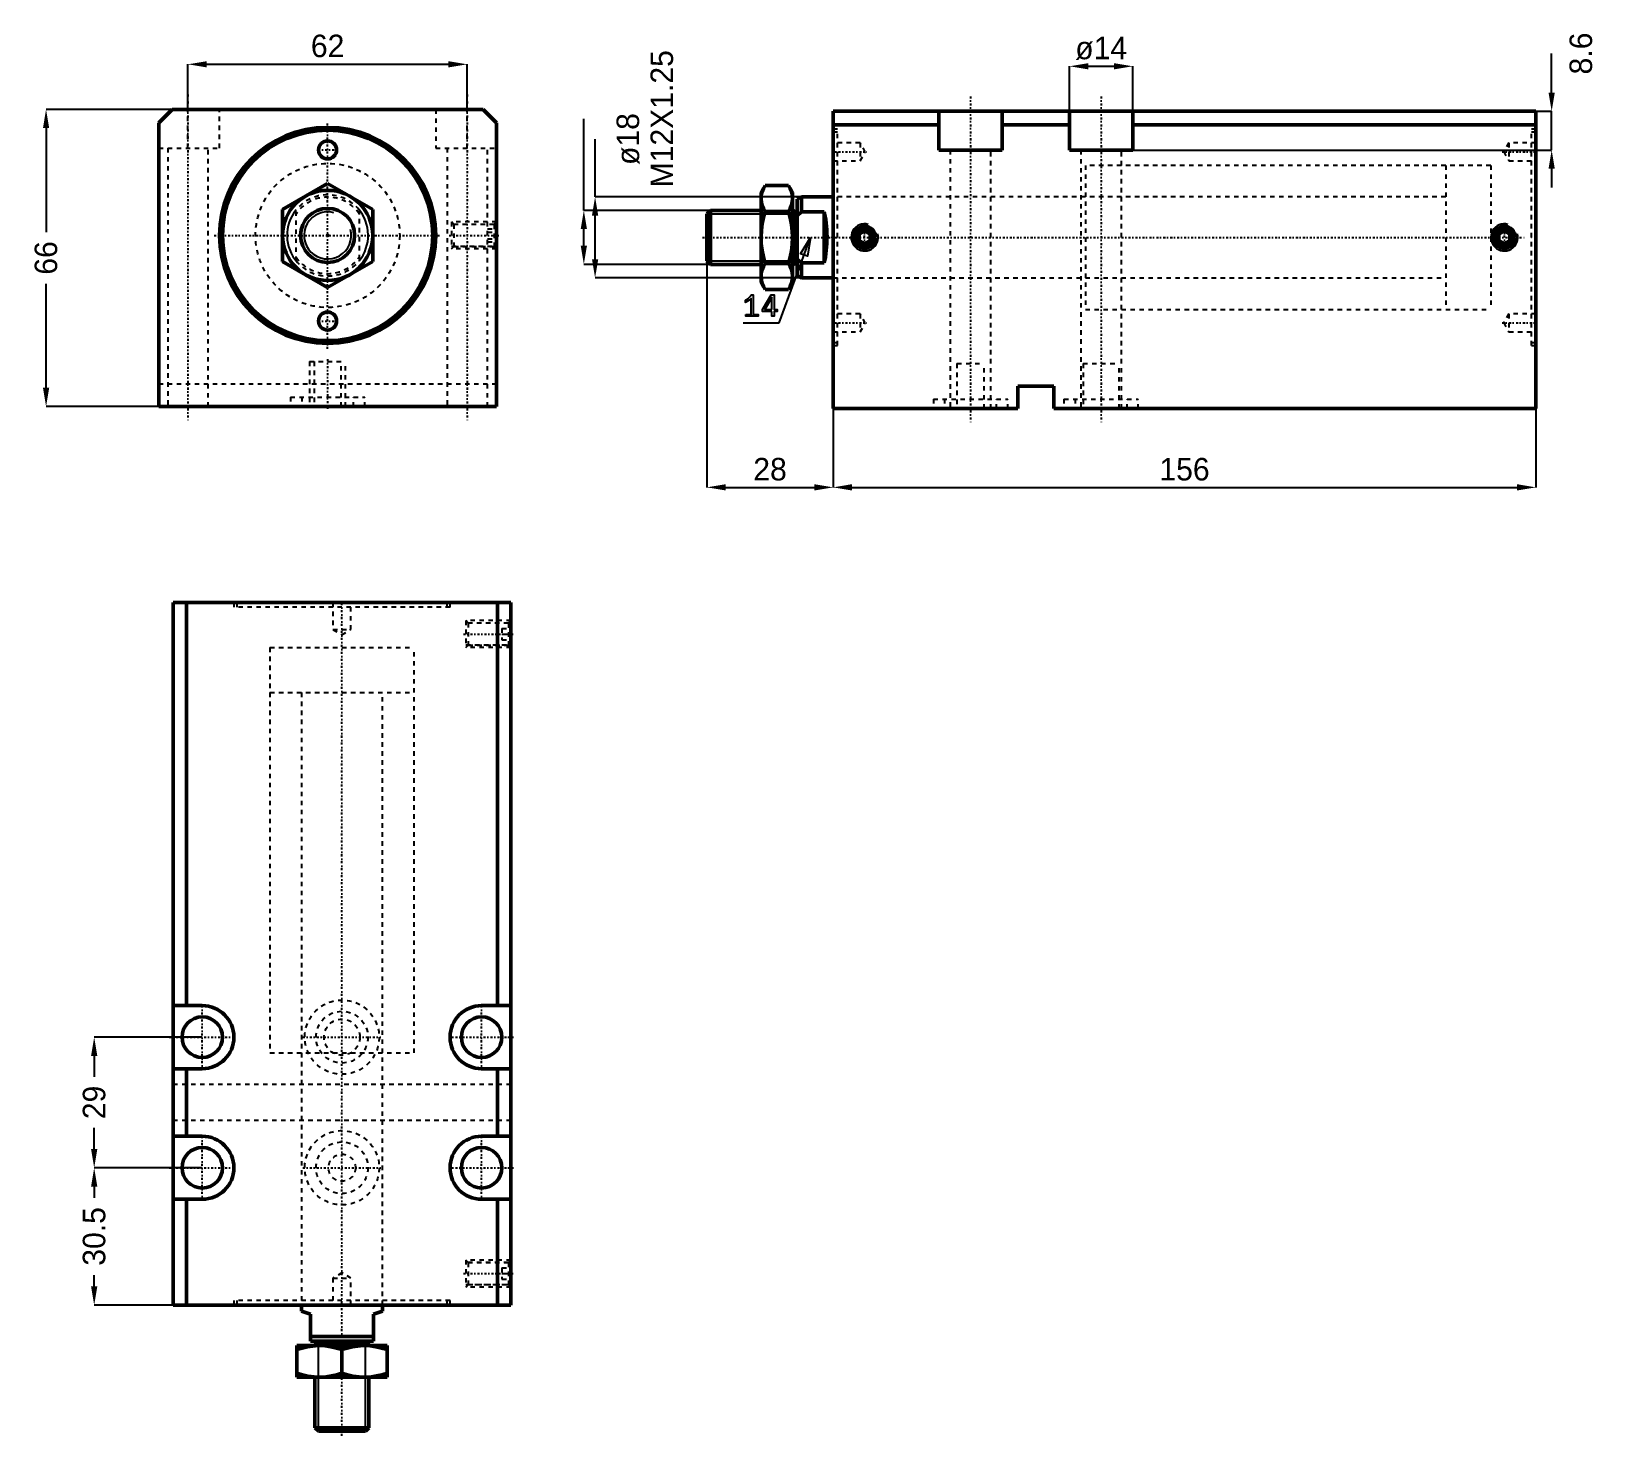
# Model space of a CAD drawing. Header units: millimetres. Extents: x -66 to 281, y -267 to 45.
import ezdxf

# ---------------------------------------------------------------- set-up
doc = ezdxf.new("R2010")
doc.units = ezdxf.units.MM
doc.linetypes.add('Center', pattern=[1.5, 0.45, -0.5, 0.05, -0.5])
doc.linetypes.add('Dashed', pattern=[2, 1, -1])
for name, color, linetype, lineweight in [('2d ConnectionPoints', 7, 'Continuous', 50), ('AM_0', 7, 'Continuous', 50), ('AM_5', 3, 'Continuous', 25), ('AM_7', 7, 'Center', 25), ('AM_9', 6, 'Dashed', 25)]:
    doc.layers.add(name, color=color, linetype=linetype, lineweight=lineweight)
doc.dimstyles.new('ISO-25', dxfattribs={"dimtxt": 2.5, "dimasz": 2.5, "dimexe": 1.25, "dimexo": 0.625, "dimtad": 1, "dimtxsty": 'Standard', "dimcen": 2.5, "dimadec": 0, "dimazin": 0, "dimtfac": 1, "dimtmove": 0, "dimatfit": 3, "dimfxl": 0, "dimarcsym": 0})

# ---------------------------------------------------------------- blocks, each defined once
blk = doc.blocks.new('1_JECX_MF_EXLA_32_80_0_rod__0_in_JECX_MF_160_EXLA_32_80_0__0')
at = {"layer": 'AM_0'}
for p, q in [((-10, 5.77), (0, 11.55)), ((0, 11.55), (10, 5.77)), ((-10, -5.77), (-10, 5.77)), ((10, 5.77), (10, -5.77)), ((0, -11.55), (-10, -5.77)), ((10, -5.77), (0, -11.55))]:
    blk.add_line(p, q, dxfattribs=at)
for radius in [10, 6]:
    blk.add_circle((0, 0), radius, dxfattribs=at)
at = {"layer": 'AM_5'}
blk.add_arc((0, 0), 5.23, 75, 15, dxfattribs=at)
at = {"layer": 'AM_9'}
for p, q in [((-7, -5.66), (-7, 5.66)), ((7, 5.66), (7, -5.66))]:
    blk.add_line(p, q, dxfattribs=at)
for points in [[(-7, 5.66), (-7.47, 5.03), (-7.88, 4.36), (-8.23, 3.65), (-8.51, 2.92), (-8.73, 2.17), (-8.89, 1.4), (-8.98, 0.62), (-9, -0.17), (-8.95, -0.95), (-8.83, -1.73), (-8.65, -2.49), (-8.4, -3.23), (-8.09, -3.95), (-7.71, -4.64), (-7.28, -5.3), (-7, -5.66)], [(7, -5.66), (7.47, -5.03), (7.88, -4.36), (8.23, -3.65), (8.51, -2.92), (8.73, -2.17), (8.89, -1.4), (8.98, -0.62), (9, 0.17), (8.95, 0.95), (8.83, 1.73), (8.65, 2.49), (8.4, 3.23), (8.09, 3.95), (7.71, 4.64), (7.28, 5.3), (7, 5.66)]]:
    blk.add_lwpolyline(points, dxfattribs=at)
for radius, start, end in [(9, 38.9424, 141.0576), (8.5, 34.5603, 145.4397), (8.5, 214.5603, 325.4397), (9, 218.9424, 321.0576)]:
    blk.add_arc((0, 0), radius, start, end, dxfattribs=at)
blk = doc.blocks.new('2_JECX_MF_EXLA_32_80_0_body__0_in_JECX_MF_160_EXLA_32_80_0__0')
at = {"layer": 'AM_0'}
for p, q in [((-34.5, 28), (-37.5, 25)), ((34.5, 28), (-34.5, 28)), ((37.5, 25), (34.5, 28)), ((-37.5, 25), (-37.5, -38)), ((37.5, -38), (37.5, 25)), ((-37.5, -38), (37.5, -38))]:
    blk.add_line(p, q, dxfattribs=at)
for centre, radius in [((0, 0), 24), ((0, 0), 23.34), ((0, 19), 2), ((0, -19), 2)]:
    blk.add_circle(centre, radius, dxfattribs=at)
at = {"layer": 'AM_5', "linetype": 'Dashed'}
for p, q in [((37.5, 3), (27.5, 3)), ((37.5, -3), (27.5, -3))]:
    blk.add_line(p, q, dxfattribs=at)
at = {"layer": 'AM_7'}
for p, q in [((-31, 31.3), (-31, -41.3)), ((31, 31.3), (31, -41.3)), ((0, -25.2), (0, 25.2)), ((-2.1, 19), (2.1, 19)), ((-25.2, 0), (25.2, 0)), ((27, 0), (38, 0)), ((-2.1, -19), (2.1, -19)), ((0, -27.5), (0, -38.5))]:
    blk.add_line(p, q, dxfattribs=at)
at = {"layer": 'AM_9'}
for p, q in [((-31, 19.4), (-31, 28)), ((-24, 19.4), (-24, 28)), ((24, 28), (24, 19.4)), ((31, 19.4), (31, 28)), ((-37.5, 19.4), (-24, 19.4)), ((-35.5, 19.4), (-35.5, -38)), ((-26.5, -38), (-26.5, 19.4)), ((24, 19.4), (37.5, 19.4)), ((26.5, 19.4), (26.5, -38)), ((35.5, -38), (35.5, 19.4)), ((28.04, 2.46), (27.5, 3)), ((27.5, 3), (27.5, -3)), ((37, 2.4), (27.5, 2.4)), ((36.96, 2.46), (28.04, 2.46)), ((28.04, 2.46), (28.04, -2.46)), ((35.5, 1.44), (37.5, 1.44)), ((35.5, 0.72), (37.5, 0.72)), ((37.5, 3), (36.96, 2.46)), ((36.96, 2.46), (36.96, -2.46)), ((37.5, 1.9), (37, 2.4)), ((37, 2.4), (37, -2.4)), ((27.5, -2.4), (37, -2.4)), ((27.5, -3), (28.04, -2.46)), ((28.04, -2.46), (36.96, -2.46)), ((35.5, -0.72), (37.5, -0.72)), ((35.5, -1.44), (37.5, -1.44)), ((36.96, -2.46), (37.5, -3)), ((37, -2.4), (37.5, -1.9)), ((-4, -28), (4, -28)), ((-4, -28), (-4, -38)), ((-3, -28), (-3, -38)), ((3, -38), (3, -28)), ((4, -38), (4, -28)), ((37.5, -33), (-37.5, -33)), ((-8.25, -35.9), (8.25, -35.9)), ((-8.25, -35.9), (-8.25, -38)), ((-5.75, -35.9), (-5.75, -38)), ((5.75, -38), (5.75, -35.9)), ((8.25, -38), (8.25, -35.9))]:
    blk.add_line(p, q, dxfattribs=at)
blk.add_circle((0, 0), 16, dxfattribs=at)
blk = doc.blocks.new('*D3')
at = {"layer": 'AM_5', "color": 0, "lineweight": -2}
for p, q in [((-31, 28), (-31, 38)), ((-26.83, 38), (26.83, 38)), ((31, 28), (31, 38))]:
    blk.add_line(p, q, dxfattribs=at)
at = {"layer": 'AM_5', "color": 0}
for points in [[(-26.83, 38.69), (-26.83, 37.31), (-31, 38)], [(26.83, 37.31), (26.83, 38.69), (31, 38)]]:
    blk.add_solid(points, dxfattribs=at)
at = {"layer": 'Defpoints', "color": 0}
for p in [(31, 38), (-31, 28), (31, 28)]:
    blk.add_point(p, dxfattribs=at)
at = {"layer": 'AM_5', "color": 0, "insert": (0, 42.05), "char_height": 5, "attachment_point": 5}
blk.add_mtext('62', dxfattribs=at)
blk = doc.blocks.new('*D4')
at = {"layer": 'AM_5', "color": 0, "lineweight": -2}
for p, q in [((-34.5, 28), (-62.5, 28)), ((-62.5, 23.83), (-62.5, 0.72)), ((-62.5, -33.83), (-62.5, -10.72)), ((-37.5, -38), (-62.5, -38))]:
    blk.add_line(p, q, dxfattribs=at)
at = {"layer": 'AM_5', "color": 0}
for points in [[(-61.81, 23.83), (-63.19, 23.83), (-62.5, 28)], [(-63.19, -33.83), (-61.81, -33.83), (-62.5, -38)]]:
    blk.add_solid(points, dxfattribs=at)
at = {"layer": 'Defpoints', "color": 0}
for p in [(-34.5, 28), (-62.5, -38), (-37.5, -38)]:
    blk.add_point(p, dxfattribs=at)
at = {"layer": 'AM_5', "color": 0, "insert": (-62.5, -5), "char_height": 5, "attachment_point": 5, "rotation": 90}
blk.add_mtext('66', dxfattribs=at)
blk = doc.blocks.new('1_JECX_MF_EXLA_32_80_0_rod__0_in_JECX_MF_160_EXLA_32_80_0__4')
at = {"layer": 'AM_0'}
for p, q in [((-9, 0), (-9, -1.35)), ((9, -1.35), (9, 0)), ((-7, -2), (-9, -1.35)), ((-7, -8), (-7, -2)), ((9, -1.35), (7, -2)), ((7, -2), (7, -8)), ((-10, -9), (10, -9)), ((-10, -16), (-10, -9)), ((-7, -7), (7, -7)), ((-7, -8), (7, -8)), ((-5.23, -8), (-6, -8.77)), ((-6, -8.77), (6, -8.77)), ((-6, -8.77), (-6, -9)), ((0, -15.11), (0, -9.89)), ((6, -8.77), (5.23, -8)), ((6, -9), (6, -8.77)), ((10, -9), (10, -16)), ((-10, -16), (10, -16)), ((-6, -16), (-6, -27.23)), ((6, -27.23), (6, -16)), ((-6, -27.23), (-5.23, -28)), ((-6, -27.23), (6, -27.23)), ((5.23, -28), (6, -27.23)), ((-5.23, -28), (5.23, -28))]:
    blk.add_line(p, q, dxfattribs=at)
for points in [[(-5, -9), (-5.36, -9), (-6.52, -9.09), (-7.68, -9.27), (-8.85, -9.54), (-10, -9.89)], [(0, -9.89), (-1.22, -9.53), (-2.45, -9.25), (-3.72, -9.06), (-5, -9)], [(5, -9), (4.64, -9), (3.48, -9.09), (2.32, -9.27), (1.15, -9.54), (0, -9.89)], [(10, -9.89), (8.78, -9.53), (7.55, -9.25), (6.28, -9.06), (5, -9)], [(-10, -15.11), (-8.78, -15.47), (-7.55, -15.75), (-6.28, -15.94), (-5, -16)], [(-5, -16), (-4.64, -16), (-3.48, -15.91), (-2.32, -15.73), (-1.15, -15.46), (0, -15.11)], [(0, -15.11), (1.22, -15.47), (2.45, -15.75), (3.72, -15.94), (5, -16)], [(5, -16), (5.36, -16), (6.52, -15.91), (7.68, -15.73), (8.85, -15.46), (10, -15.11)]]:
    blk.add_lwpolyline(points, dxfattribs=at)
at = {"layer": 'AM_5'}
for p, q in [((-5.23, -28), (-5.23, -8)), ((5.23, -28), (5.23, -8))]:
    blk.add_line(p, q, dxfattribs=at)
at = {"layer": 'AM_7'}
blk.add_line((0, -29), (0, 156.36), dxfattribs=at)
at = {"layer": 'AM_9'}
for p, q in [((-16, 146), (16, 146)), ((-16, 146), (-16, 136)), ((16, 136), (16, 146)), ((-16, 136), (16, 136)), ((-9, 136), (-9, 0)), ((9, 0), (9, 136))]:
    blk.add_line(p, q, dxfattribs=at)
blk = doc.blocks.new('2_JECX_MF_EXLA_32_80_0_body__0_in_JECX_MF_160_EXLA_32_80_0__4')
at = {"layer": 'AM_0'}
for p, q in [((37.5, 156), (-37.5, 156)), ((-37.5, 156), (-37.5, 0)), ((-34.5, 156), (-34.5, 66.5)), ((34.5, 156), (34.5, 66.5)), ((37.5, 156), (37.5, 0)), ((-31, 66.5), (-37.5, 66.5)), ((37.5, 66.5), (31, 66.5)), ((-37.5, 52.5), (-31, 52.5)), ((-34.5, 52.5), (-34.5, 37.5)), ((31, 52.5), (37.5, 52.5)), ((34.5, 52.5), (34.5, 37.5)), ((-31, 37.5), (-37.5, 37.5)), ((37.5, 37.5), (31, 37.5)), ((-37.5, 23.5), (-31, 23.5)), ((-34.5, 23.5), (-34.5, 0)), ((31, 23.5), (37.5, 23.5)), ((34.5, 23.5), (34.5, 0)), ((37.5, 0), (-37.5, 0))]:
    blk.add_line(p, q, dxfattribs=at)
for centre in [(-31, 59.5), (31, 59.5), (-31, 30.5), (31, 30.5)]:
    blk.add_circle(centre, 4.5, dxfattribs=at)
for centre, start, end in [((-31, 59.5), 270, 90), ((31, 59.5), 90, 270), ((-31, 30.5), 270, 90), ((31, 30.5), 90, 270)]:
    blk.add_arc(centre, 7, start, end, dxfattribs=at)
at = {"layer": 'AM_5', "linetype": 'Dashed'}
for p, q in [((37.5, 152), (27.5, 152)), ((37.5, 146), (27.5, 146)), ((37.5, 10), (27.5, 10)), ((37.5, 4), (27.5, 4))]:
    blk.add_line(p, q, dxfattribs=at)
at = {"layer": 'AM_7'}
for p, q in [((27, 149), (38, 149)), ((-31, 52.15), (-31, 66.85)), ((31, 52.15), (31, 66.85)), ((-38.35, 59.5), (-23.65, 59.5)), ((-8.6625, 59.5), (8.6625, 59.5)), ((23.65, 59.5), (38.35, 59.5)), ((-31, 23.15), (-31, 37.85)), ((31, 23.15), (31, 37.85)), ((-38.35, 30.5), (-23.65, 30.5)), ((-8.6625, 30.5), (8.6625, 30.5)), ((23.65, 30.5), (38.35, 30.5)), ((27, 7), (38, 7))]:
    blk.add_line(p, q, dxfattribs=at)
at = {"layer": 'AM_9'}
for p, q in [((-24, 156), (-24, 155)), ((24, 155), (-24, 155)), ((-23.34, 156), (-23.34, 155)), ((-2, 156), (-2, 150)), ((2, 150), (2, 156)), ((23.34, 155), (23.34, 156)), ((24, 155), (24, 156)), ((-2, 150), (2, 150)), ((-2, 150), (0, 148.8453)), ((0, 148.8453), (2, 150)), ((27.5, 152), (27.5, 146)), ((28.0415, 151.4585), (27.5, 152)), ((37, 151.4), (27.5, 151.4)), ((36.9585, 151.4585), (28.0415, 151.4585)), ((28.0415, 151.4585), (28.0415, 146.5415)), ((35.5, 150.25), (37.5, 150.25)), ((35.5, 150.25), (35.5, 147.75)), ((37.5, 152), (36.9585, 151.4585)), ((36.9585, 151.4585), (36.9585, 146.5415)), ((37.5, 150.9), (37, 151.4)), ((37, 151.4), (37, 146.6)), ((-16, 146), (16, 146)), ((-16, 146), (-16, 56)), ((16, 56), (16, 146)), ((27.5, 146.6), (37, 146.6)), ((27.5, 146), (28.0415, 146.5415)), ((28.0415, 146.5415), (36.9585, 146.5415)), ((35.5, 149), (37.5, 149)), ((35.5, 147.75), (37.5, 147.75)), ((36.9585, 146.5415), (37.5, 146)), ((37, 146.6), (37.5, 147.1)), ((-16, 56), (16, 56)), ((-9, 56), (-9, 0)), ((9, 0), (9, 56)), ((37.5, 49), (-37.5, 49)), ((37.5, 41), (-37.5, 41)), ((0, 7.1547), (-2, 6)), ((2, 6), (0, 7.1547)), ((27.5, 10), (27.5, 4)), ((28.0415, 9.4585), (27.5, 10)), ((37, 9.4), (27.5, 9.4)), ((36.9585, 9.4585), (28.0415, 9.4585)), ((28.0415, 9.4585), (28.0415, 4.5415)), ((35.5, 8.25), (37.5, 8.25)), ((35.5, 8.25), (35.5, 5.75)), ((35.5, 7), (37.5, 7)), ((37.5, 10), (36.9585, 9.4585)), ((36.9585, 9.4585), (36.9585, 4.5415)), ((37.5, 8.9), (37, 9.4)), ((37, 9.4), (37, 4.6)), ((-2, 6), (-2, 0)), ((-2, 6), (2, 6)), ((2, 0), (2, 6)), ((27.5, 4.6), (37, 4.6)), ((27.5, 4), (28.0415, 4.5415)), ((28.0415, 4.5415), (36.9585, 4.5415)), ((35.5, 5.75), (37.5, 5.75)), ((36.9585, 4.5415), (37.5, 4)), ((37, 4.6), (37.5, 5.1)), ((24, 1), (-24, 1)), ((-24, 1), (-24, 0)), ((-23.34, 1), (-23.34, 0)), ((23.34, 0), (23.34, 1)), ((24, 0), (24, 1))]:
    blk.add_line(p, q, dxfattribs=at)
for centre, radius in [((0, 59.5), 8.25), ((0, 59.5), 5.75), ((0, 59.5), 4), ((0, 30.5), 8.25), ((0, 30.5), 5.75), ((0, 30.5), 3)]:
    blk.add_circle(centre, radius, dxfattribs=at)
blk = doc.blocks.new('*D10')
at = {"layer": 'AM_5', "color": 0, "lineweight": -2}
for p, q in [((-27.82, -178.02), (-51.82, -178.02)), ((-51.82, -182.19), (-51.82, -186.86)), ((-51.82, -202.86), (-51.82, -198.19)), ((-27.82, -207.02), (-51.82, -207.02))]:
    blk.add_line(p, q, dxfattribs=at)
at = {"layer": 'AM_5', "color": 0}
for points in [[(-52.51, -182.19), (-51.12, -182.19), (-51.82, -178.02)], [(-52.51, -202.86), (-51.12, -202.86), (-51.82, -207.02)]]:
    blk.add_solid(points, dxfattribs=at)
at = {"layer": 'Defpoints', "color": 0}
for p in [(-51.82, -178.02), (-27.82, -178.02), (-27.82, -207.02)]:
    blk.add_point(p, dxfattribs=at)
at = {"layer": 'AM_5', "color": 0, "insert": (-51.82, -192.52), "char_height": 5, "attachment_point": 5, "rotation": 90}
blk.add_mtext('29', dxfattribs=at)
blk = doc.blocks.new('*D11')
at = {"layer": 'AM_5', "color": 0, "lineweight": -2}
for p, q in [((-27.82, -207.02), (-51.82, -207.02)), ((-51.82, -211.19), (-51.82, -213.69)), ((-51.82, -233.36), (-51.82, -230.86)), ((-34.32, -237.52), (-51.82, -237.52))]:
    blk.add_line(p, q, dxfattribs=at)
at = {"layer": 'AM_5', "color": 0}
for points in [[(-52.51, -211.19), (-51.12, -211.19), (-51.82, -207.02)], [(-52.51, -233.36), (-51.12, -233.36), (-51.82, -237.52)]]:
    blk.add_solid(points, dxfattribs=at)
at = {"layer": 'Defpoints', "color": 0}
for p in [(-27.82, -207.02), (-51.82, -237.52), (-34.32, -237.52)]:
    blk.add_point(p, dxfattribs=at)
at = {"layer": 'AM_5', "color": 0, "insert": (-51.82, -222.27), "char_height": 5, "attachment_point": 5, "rotation": 90}
blk.add_mtext('30.5', dxfattribs=at)
blk = doc.blocks.new('1_JECX_MF_EXLA_32_80_0_rod__0_in_JECX_MF_160_EXLA_32_80_0__2')
at = {"layer": 'AM_0'}
for p, q in [((-15.11, 11.55), (-16, 10)), ((-15.11, 11.55), (-9.89, 11.55)), ((-9, 10), (-9.89, 11.55)), ((-16, 10), (-16, -10)), ((-9, 10), (-9, -10)), ((-7, 9), (-8, 8.5)), ((-8, 8.5), (-8, -8.5)), ((0, 9), (-7, 9)), ((-7, 9), (-7, 5.66)), ((-27.23, 6), (-28, 5.23)), ((-28, 5.23), (-28, -5.23)), ((-16, 6), (-27.23, 6)), ((-27.23, 6), (-27.23, -6)), ((-15.11, 5.77), (-9.89, 5.77)), ((-8.77, 6), (-9, 6)), ((-8, 5.23), (-8.77, 6)), ((-8.77, 6), (-8.77, -6)), ((-7, 5.66), (-8, 4.82)), ((-2, 5.66), (-7, 5.66)), ((-2, 5.66), (-2, -5.66)), ((-28, -5.23), (-27.23, -6)), ((-27.23, -6), (-16, -6)), ((-15.11, -5.77), (-9.89, -5.77)), ((-9, -6), (-8.77, -6)), ((-8.77, -6), (-8, -5.23)), ((-7, -5.66), (-2, -5.66)), ((-7, -5.66), (-7, -9)), ((-16, -10), (-15.11, -11.55)), ((-9.89, -11.55), (-9, -10)), ((-8, -8.5), (-7, -9)), ((-7, -9), (0, -9)), ((-15.11, -11.55), (-9.89, -11.55))]:
    blk.add_line(p, q, dxfattribs=at)
for points in [[(-15.11, 11.55), (-15.47, 10.84), (-15.75, 10.13), (-15.94, 9.4), (-16, 8.66)], [(-9, 8.66), (-9, 8.87), (-9.09, 9.54), (-9.27, 10.21), (-9.54, 10.88), (-9.89, 11.55)], [(-16, 8.66), (-16, 8.45), (-15.91, 7.78), (-15.73, 7.11), (-15.46, 6.44), (-15.11, 5.77)], [(-9.89, 5.77), (-9.53, 6.48), (-9.25, 7.19), (-9.06, 7.92), (-9, 8.66)], [(-15.11, 5.77), (-15.47, 4.39), (-15.75, 2.98), (-15.93, 1.53), (-16, 0.07), (-16, 0)], [(-9, 0), (-9.06, 1.45), (-9.24, 2.89), (-9.52, 4.34), (-9.89, 5.77)], [(-2, -5.66), (-1.85, -5.03), (-1.72, -4.36), (-1.6, -3.65), (-1.51, -2.92), (-1.44, -2.17), (-1.39, -1.4), (-1.36, -0.62), (-1.35, 0.17), (-1.37, 0.95), (-1.4, 1.73), (-1.46, 2.49), (-1.55, 3.23), (-1.65, 3.95), (-1.77, 4.64), (-1.91, 5.3), (-2, 5.66)], [(-16, 0), (-15.94, -1.45), (-15.76, -2.89), (-15.48, -4.34), (-15.11, -5.77)], [(-9.89, -5.77), (-9.53, -4.39), (-9.25, -2.98), (-9.07, -1.53), (-9, -0.07), (-9, 0)], [(-15.11, -5.77), (-15.47, -6.48), (-15.75, -7.19), (-15.94, -7.92), (-16, -8.66)], [(-9, -8.66), (-9, -8.45), (-9.09, -7.78), (-9.27, -7.11), (-9.54, -6.44), (-9.89, -5.77)], [(-8, -4.82), (-7.99, -4.83), (-7, -5.66)], [(-16, -8.66), (-16, -8.87), (-15.91, -9.54), (-15.73, -10.21), (-15.46, -10.88), (-15.11, -11.55)], [(-9.89, -11.55), (-9.53, -10.84), (-9.25, -10.13), (-9.06, -9.4), (-9, -8.66)]]:
    blk.add_lwpolyline(points, dxfattribs=at)
at = {"layer": 'AM_5'}
for p, q in [((-28, 5.23), (-8, 5.23)), ((-28, -5.23), (-8, -5.23))]:
    blk.add_line(p, q, dxfattribs=at)
at = {"layer": 'AM_7'}
blk.add_line((-29, 0), (153.7, 0), dxfattribs=at)
at = {"layer": 'AM_9'}
for p, q in [((146, 16), (136, 16)), ((136, 16), (136, -16)), ((146, 16), (146, -16)), ((136, 9), (0, 9)), ((0, -9), (136, -9)), ((136, -16), (146, -16))]:
    blk.add_line(p, q, dxfattribs=at)
blk = doc.blocks.new('2_JECX_MF_EXLA_32_80_0_body__0_in_JECX_MF_160_EXLA_32_80_0__2')
at = {"layer": 'AM_0'}
for p, q in [((0, -38), (0, 28)), ((156, 28), (0, 28)), ((23.5, 28), (23.5, 19.4)), ((37.5, 19.4), (37.5, 28)), ((52.5, 19.4), (52.5, 28)), ((66.5, 19.4), (66.5, 28)), ((156, -38), (156, 28)), ((23.5, 25), (0, 25)), ((52.5, 25), (37.5, 25)), ((156, 25), (66.5, 25)), ((23.5, 19.4), (37.5, 19.4)), ((52.5, 19.4), (66.5, 19.4)), ((7, 1.44), (5.75, 0.72)), ((5.75, 0.72), (5.75, -0.72)), ((8.25, 0.72), (7, 1.44)), ((8.25, -0.72), (8.25, 0.72)), ((149, 1.44), (147.75, 0.72)), ((147.75, 0.72), (147.75, -0.72)), ((150.25, 0.72), (149, 1.44)), ((150.25, -0.72), (150.25, 0.72)), ((5.75, -0.72), (7, -1.44)), ((7, -1.44), (8.25, -0.72)), ((147.75, -0.72), (149, -1.44)), ((149, -1.44), (150.25, -0.72)), ((41, -33), (41, -38)), ((49, -33), (41, -33)), ((49, -38), (49, -33)), ((41, -38), (0, -38)), ((156, -38), (49, -38))]:
    blk.add_line(p, q, dxfattribs=at)
for centre, radius in [((7, 0), 2.46), ((7, 0), 2.4), ((7, 0), 1.9), ((149, 0), 2.46), ((149, 0), 2.4), ((149, 0), 1.9)]:
    blk.add_circle(centre, radius, dxfattribs=at)
at = {"layer": 'AM_5'}
for centre in [(7, 0), (149, 0)]:
    blk.add_arc(centre, 3, 75, 15, dxfattribs=at)
at = {"layer": 'AM_7'}
for p, q in [((30.5, 31.3), (30.5, -41.3)), ((59.5, 31.3), (59.5, -41.3)), ((-0.36, 19), (7.51, 19)), ((148.49, 19), (156.36, 19)), ((7, -3.15), (7, 3.15)), ((149, -3.15), (149, 3.15)), ((156.05, 0), (154.95, 0)), ((-0.36, -19), (7.51, -19)), ((148.49, -19), (156.36, -19))]:
    blk.add_line(p, q, dxfattribs=at)
at = {"layer": 'AM_9'}
for p, q in [((1, 24), (0, 24)), ((1, 23.34), (0, 23.34)), ((6, 21), (0, 21)), ((1, -24), (1, 24)), ((7.15, 19), (6, 21)), ((6, 21), (6, 17)), ((150, 21), (148.85, 19)), ((156, 21), (150, 21)), ((150, 21), (150, 17)), ((155, -24), (155, 24)), ((156, 24), (155, 24)), ((156, 23.34), (155, 23.34)), ((6, 17), (7.15, 19)), ((26, 19.4), (26, -38)), ((35, -38), (35, 19.4)), ((55, 19.4), (55, -38)), ((64, -38), (64, 19.4)), ((148.85, 19), (150, 17)), ((0, 17), (6, 17)), ((146, 16), (56, 16)), ((56, 16), (56, -16)), ((146, 16), (146, -16)), ((150, 17), (156, 17)), ((56, 9), (0, 9)), ((0, -9), (56, -9)), ((6, -17), (0, -17)), ((7.15, -19), (6, -17)), ((6, -17), (6, -21)), ((56, -16), (146, -16)), ((150, -17), (148.85, -19)), ((156, -17), (150, -17)), ((150, -17), (150, -21)), ((6, -21), (7.15, -19)), ((148.85, -19), (150, -21)), ((0, -21), (6, -21)), ((0, -23.34), (1, -23.34)), ((0, -24), (1, -24)), ((150, -21), (156, -21)), ((155, -23.34), (156, -23.34)), ((155, -24), (156, -24)), ((27.5, -28), (33.5, -28)), ((27.5, -28), (27.5, -38)), ((33.5, -38), (33.5, -28)), ((55.5, -28), (63.5, -28)), ((55.5, -28), (55.5, -38)), ((63.5, -38), (63.5, -28)), ((22.25, -35.9), (38.75, -35.9)), ((22.25, -35.9), (22.25, -38)), ((24.75, -35.9), (24.75, -38)), ((36.25, -38), (36.25, -35.9)), ((38.75, -38), (38.75, -35.9)), ((51.25, -35.9), (67.75, -35.9)), ((51.25, -35.9), (51.25, -38)), ((53.75, -35.9), (53.75, -38)), ((65.25, -38), (65.25, -35.9)), ((67.75, -38), (67.75, -35.9))]:
    blk.add_line(p, q, dxfattribs=at)
blk = doc.blocks.new('*D21')
at = {"layer": 'AM_5', "color": 0, "lineweight": -2}
for p, q in [((164.71, 27.56), (164.71, 37.56)), ((168.87, 37.56), (174.54, 37.56)), ((178.71, 27.56), (178.71, 37.56))]:
    blk.add_line(p, q, dxfattribs=at)
at = {"layer": 'AM_5', "color": 0}
for points in [[(168.87, 38.26), (168.87, 36.87), (164.71, 37.56)], [(174.54, 38.26), (174.54, 36.87), (178.71, 37.56)]]:
    blk.add_solid(points, dxfattribs=at)
at = {"layer": 'Defpoints', "color": 0}
for p in [(178.71, 37.56), (164.71, 27.56), (178.71, 27.56)]:
    blk.add_point(p, dxfattribs=at)
at = {"layer": 'AM_5', "color": 0, "insert": (171.71, 41.56), "char_height": 5, "attachment_point": 5}
blk.add_mtext('ø14', dxfattribs=at)
blk = doc.blocks.new('*D22')
at = {"layer": 'AM_5', "color": 0, "lineweight": -2}
for p, q in [((271.71, 31.73), (271.71, 40.4)), ((178.71, 27.56), (271.71, 27.56)), ((271.71, 18.96), (271.71, 27.56)), ((178.71, 18.96), (271.71, 18.96)), ((271.71, 14.8), (271.71, 10.63))]:
    blk.add_line(p, q, dxfattribs=at)
at = {"layer": 'AM_5', "color": 0}
for points in [[(271.01, 31.73), (272.4, 31.73), (271.71, 27.56)], [(271.01, 14.8), (272.4, 14.8), (271.71, 18.96)]]:
    blk.add_solid(points, dxfattribs=at)
at = {"layer": 'Defpoints', "color": 0}
for p in [(178.71, 27.56), (271.71, 27.56), (178.71, 18.96)]:
    blk.add_point(p, dxfattribs=at)
at = {"layer": 'AM_5', "color": 0, "insert": (278.21, 40.4), "char_height": 5, "attachment_point": 5, "rotation": 90}
blk.add_mtext('8.6', dxfattribs=at)
blk = doc.blocks.new('*D23')
at = {"layer": 'AM_5', "color": 0, "lineweight": -2}
for p, q in [((112.21, -38.44), (112.21, -55.94)), ((268.21, -38.44), (268.21, -55.94)), ((116.37, -55.94), (264.04, -55.94))]:
    blk.add_line(p, q, dxfattribs=at)
at = {"layer": 'AM_5', "color": 0}
for points in [[(116.37, -55.24), (116.37, -56.63), (112.21, -55.94)], [(264.04, -55.24), (264.04, -56.63), (268.21, -55.94)]]:
    blk.add_solid(points, dxfattribs=at)
at = {"layer": 'Defpoints', "color": 0}
for p in [(112.21, -38.44), (268.21, -38.44), (268.21, -55.94)]:
    blk.add_point(p, dxfattribs=at)
at = {"layer": 'AM_5', "color": 0, "insert": (190.21, -51.94), "char_height": 5, "attachment_point": 5}
blk.add_mtext('156', dxfattribs=at)
blk = doc.blocks.new('*D24')
at = {"layer": 'AM_5', "color": 0, "lineweight": -2}
for p, q in [((84.21, -0.44), (84.21, -55.94)), ((112.21, -38.44), (112.21, -55.94)), ((88.37, -55.94), (108.04, -55.94))]:
    blk.add_line(p, q, dxfattribs=at)
at = {"layer": 'AM_5', "color": 0}
for points in [[(88.37, -55.24), (88.37, -56.63), (84.21, -55.94)], [(108.04, -55.24), (108.04, -56.63), (112.21, -55.94)]]:
    blk.add_solid(points, dxfattribs=at)
at = {"layer": 'Defpoints', "color": 0}
for p in [(84.21, -0.44), (112.21, -38.44), (112.21, -55.94)]:
    blk.add_point(p, dxfattribs=at)
at = {"layer": 'AM_5', "color": 0, "insert": (98.21, -51.94), "char_height": 5, "attachment_point": 5}
blk.add_mtext('28', dxfattribs=at)
blk = doc.blocks.new('*D25')
at = {"layer": 'AM_5', "color": 0, "lineweight": -2}
for p, q in [((59.37, 8.56), (59.37, 21.4)), ((105.21, 8.56), (59.37, 8.56)), ((59.37, -5.27), (59.37, 4.4)), ((105.21, -9.44), (59.37, -9.44))]:
    blk.add_line(p, q, dxfattribs=at)
at = {"layer": 'AM_5', "color": 0}
for points in [[(58.68, 4.4), (60.07, 4.4), (59.37, 8.56)], [(58.68, -5.27), (60.07, -5.27), (59.37, -9.44)]]:
    blk.add_solid(points, dxfattribs=at)
at = {"layer": 'Defpoints', "color": 0}
for p in [(59.37, 8.56), (105.21, 8.56), (105.21, -9.44)]:
    blk.add_point(p, dxfattribs=at)
at = {"layer": 'AM_5', "color": 0, "insert": (66.71, 21.4), "char_height": 5, "attachment_point": 5, "rotation": 90}
blk.add_mtext('ø18', dxfattribs=at)
blk = doc.blocks.new('*D26')
at = {"layer": 'AM_5', "color": 0, "lineweight": -2}
for p, q in [((56.87, 5.56), (56.87, 25.9)), ((84.97, 5.56), (56.87, 5.56)), ((56.87, -2.27), (56.87, 1.4)), ((85.21, -6.44), (56.87, -6.44))]:
    blk.add_line(p, q, dxfattribs=at)
at = {"layer": 'AM_5', "color": 0}
for points in [[(56.18, 1.4), (57.57, 1.4), (56.87, 5.56)], [(56.18, -2.27), (57.57, -2.27), (56.87, -6.44)]]:
    blk.add_solid(points, dxfattribs=at)
at = {"layer": 'Defpoints', "color": 0}
for p in [(56.87, 5.56), (84.97, 5.56), (85.21, -6.44)]:
    blk.add_point(p, dxfattribs=at)
at = {"layer": 'AM_5', "color": 0, "insert": (74.21, 25.9), "char_height": 5, "attachment_point": 5, "rotation": 90}
blk.add_mtext('M12X1.25', dxfattribs=at)

msp = doc.modelspace()

# ---------------------------------------------------------------- linework, layer by layer
at = {"layer": '2d ConnectionPoints'}
for p in [(0, 0), (112.207, -0.437), (3.182, -237.523)]:
    msp.add_point(p, dxfattribs=at)
at = {"layer": 'AM_5'}
for p, q in [((100.207, -19.437), (107.207, -0.437)), ((92.207, -19.437), (100.207, -19.437))]:
    msp.add_line(p, q, dxfattribs=at)
for points in [[(107.207, -0.437), (106.548, -4.635), (104.984, -4.058), (107.207, -0.437)], [(92.814, -17.521), (94.01, -17.521), (94.01, -14.004), (94.01, -14.004), (93.946, -14.069), (93.837, -14.17), (93.837, -14.17), (93.714, -14.276), (93.624, -14.349), (93.624, -14.349), (93.53, -14.421), (93.388, -14.524), (93.388, -14.524), (93.245, -14.62), (93.149, -14.68), (93.149, -14.68), (93.056, -14.735), (92.926, -14.8), (92.926, -14.8), (92.808, -14.848), (92.736, -14.869), (92.736, -14.375), (92.736, -14.375), (92.825, -14.333), (92.965, -14.252), (92.965, -14.252), (93.113, -14.152), (93.216, -14.074), (93.216, -14.074), (93.319, -13.99), (93.47, -13.861), (93.47, -13.861), (93.615, -13.726), (93.708, -13.634), (93.708, -13.634), (93.797, -13.542), (93.915, -13.414), (93.915, -13.414), (94.017, -13.297), (94.075, -13.224), (94.491, -13.224), (94.491, -17.521), (95.577, -17.521), (95.577, -17.937), (92.814, -17.937), (92.814, -17.521)], [(98.631, -16.897), (96.525, -16.897), (96.525, -16.474), (98.443, -13.224), (99.086, -13.224), (99.086, -16.458), (99.788, -16.458), (99.788, -16.897), (99.086, -16.897), (99.086, -17.937), (98.631, -17.937), (98.631, -16.897)], [(98.638, -16.458), (98.638, -13.77), (97.084, -16.458), (98.638, -16.458)]]:
    msp.add_lwpolyline(points, dxfattribs=at)

# ---------------------------------------------------------------- block references
for name, p in [('2_JECX_MF_EXLA_32_80_0_body__0_in_JECX_MF_160_EXLA_32_80_0__0', (0, 0)), ('2_JECX_MF_EXLA_32_80_0_body__0_in_JECX_MF_160_EXLA_32_80_0__2', (112.207, -0.437)), ('1_JECX_MF_EXLA_32_80_0_rod__0_in_JECX_MF_160_EXLA_32_80_0__2', (112.207, -0.437)), ('1_JECX_MF_EXLA_32_80_0_rod__0_in_JECX_MF_160_EXLA_32_80_0__0', (0, 0)), ('2_JECX_MF_EXLA_32_80_0_body__0_in_JECX_MF_160_EXLA_32_80_0__4', (3.182, -237.523)), ('1_JECX_MF_EXLA_32_80_0_rod__0_in_JECX_MF_160_EXLA_32_80_0__4', (3.182, -237.523))]:
    msp.add_blockref(name, p)

# ---------------------------------------------------------------- dimensions: what is measured, and where the dimension line sits
for base, p1, p2, text, picture, middle in [((31, 38), (-31, 28), (31, 28), '62', '*D3', (0, 38)), ((178.707, 37.563), (164.707, 27.563), (178.707, 27.563), 'ø14', '*D21', (171.707, 37.563)), ((112.207, -55.937), (84.207, -0.437), (112.207, -38.437), '28', '*D24', (98.207, -55.937)), ((268.207, -55.937), (112.207, -38.437), (268.207, -38.437), '156', '*D23', (190.207, -55.937))]:
    dim = msp.add_linear_dim(base=base, p1=p1, p2=p2, text=text, dimstyle='ISO-25', override={"dimtxt": 5, "dimasz": 4.166667, "dimexe": 0, "dimexo": 0, "dimgap": 1.5}, dxfattribs=at)
    dim.commit()
    dim.dimension.update_dxf_attribs({"geometry": picture, "text_midpoint": middle, "dimtype": 160})
for base, p1, p2, text, picture, middle in [((271.707, 27.563), (178.707, 18.963), (178.707, 27.563), '8.6', '*D22', (278.207, 40.397)), ((56.873, 5.563), (85.207, -6.437), (84.974, 5.563), 'M12X1.25', '*D26', (74.207, 25.897)), ((-62.5, -38), (-34.5, 28), (-37.5, -38), '66', '*D4', (-62.5, -5)), ((59.373, 8.563), (105.207, -9.437), (105.207, 8.563), 'ø18', '*D25', (66.707, 21.397)), ((-51.818, -178.023), (-27.818, -207.023), (-27.818, -178.023), '29', '*D10', (-51.818, -192.523)), ((-51.818, -237.523), (-27.818, -207.023), (-34.318, -237.523), '30.5', '*D11', (-51.818, -222.273))]:
    dim = msp.add_linear_dim(base=base, p1=p1, p2=p2, angle=90, text=text, dimstyle='ISO-25', override={"dimtxt": 5, "dimasz": 4.166667, "dimexe": 0, "dimexo": 0, "dimgap": 1.5}, dxfattribs=at)
    dim.commit()
    dim.dimension.update_dxf_attribs({"geometry": picture, "text_midpoint": middle, "dimtype": 160, "text_rotation": 90})

doc.saveas('drawing.dxf')
